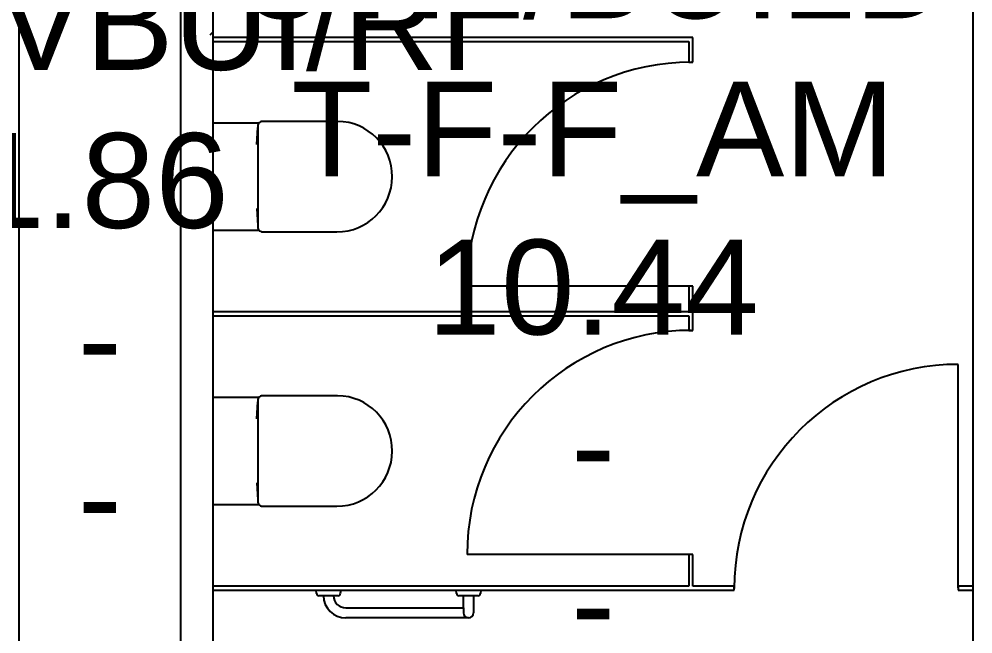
# Model space of a CAD drawing. Extents: x 15525 to 50715, y -3252 to 56414.
# Drawn here: x 32605 to 35670, y 2405 to 4381 of the extents above; entities that cross this region are included whole.
import ezdxf

# ---------------------------------------------------------------- set-up
doc = ezdxf.new("R2010")
doc.units = 0
doc.header["$MEASUREMENT"] = 0
for name, color, linetype in [('A-Door', 252, 'CONTINUOUS'), ('A-Wall__Brick', 7, 'CONTINUOUS'), ('A-Wall__Partition', 252, 'CONTINUOUS'), ('H-Fixtures__Sanitary', 252, 'CONTINUOUS'), ('H-Fixtures__Sink', 252, 'CONTINUOUS'), ('RM$', 7, 'CONTINUOUS'), ('RM$TXT', 4, 'CONTINUOUS')]:
    doc.layers.add(name, color=color, linetype=linetype)
doc.styles.add('Arial', font='arial.ttf')

msp = doc.modelspace()

# ---------------------------------------------------------------- linework, layer by layer
at = {"layer": 'A-Door'}
for p, q in [((34762.8, 3522.4), (34044.7, 3522.4)), ((35623.1, 2553.1), (35623.1, 3271.2)), ((34762.8, 2660.6), (34044.7, 2660.6))]:
    msp.add_line(p, q, dxfattribs=at)
at = {"layer": 'A-Door', "color": 252}
for centre in [(34764.7, 3522.4), (34764.7, 2660.6), (35623.1, 2551.2)]:
    msp.add_arc(centre, 720, 90, 180, dxfattribs=at)
at = {"layer": 'A-Wall__Brick'}
for p, q in [((32605.6, 1637.1), (32605.6, 5912.1)), ((33123.6, 5912.1), (33123.6, 1637.1)), ((33228.6, 1637.1), (33228.6, 5912.1)), ((35670.3, 4591.2), (35670.3, 2545.6)), ((35670.3, 2545.6), (35670.3, 1637.1))]:
    msp.add_line(p, q, dxfattribs=at)
at = {"layer": 'A-Wall__Partition'}
for p, q in [((34770.3, 4322.2), (33228.6, 4322.2)), ((34770.3, 4242.4), (34770.3, 4322.2)), ((33228.6, 4309.2), (34757.3, 4309.2)), ((34757.3, 4309.2), (34757.3, 4242.4)), ((34757.3, 4242.4), (34770.3, 4242.4)), ((34770.3, 3522.4), (34757.3, 3522.4)), ((34757.3, 3522.4), (34757.3, 3440.4)), ((34770.3, 3380.6), (34770.3, 3522.4)), ((34757.3, 3440.4), (33228.6, 3440.4)), ((33228.6, 3427.4), (34757.3, 3427.4)), ((34757.3, 3427.4), (34757.3, 3380.6)), ((34757.3, 3380.6), (34770.3, 3380.6)), ((34770.3, 2660.6), (34757.3, 2660.6)), ((34757.3, 2660.6), (34757.3, 2558.6)), ((34770.3, 2558.6), (34770.3, 2660.6)), ((34757.3, 2558.6), (33228.6, 2558.6)), ((33228.6, 2545.6), (34903.1, 2545.6)), ((34903.1, 2558.6), (34770.3, 2558.6)), ((34903.1, 2545.6), (34903.1, 2558.6)), ((35670.3, 2558.6), (35623.1, 2558.6)), ((35623.1, 2558.6), (35623.1, 2545.6)), ((35623.1, 2545.6), (35670.3, 2545.6))]:
    msp.add_line(p, q, dxfattribs=at)
at = {"layer": 'H-Fixtures__Sanitary'}
for p, q in [((33375.3, 4046.6), (33228.6, 4046.6)), ((33628.6, 4052.3), (33387.1, 4052.3)), ((33368.9, 3977.7), (33372.1, 4032.3)), ((33372.1, 4037.3), (33372.1, 3712.3)), ((33368.9, 3771.9), (33372.1, 3717.3)), ((33228.6, 3703), (33375.3, 3703)), ((33387.1, 3697.3), (33626.5, 3697.3)), ((33375.3, 3164.8), (33228.6, 3164.8)), ((33628.6, 3170.5), (33387.1, 3170.5)), ((33368.9, 3095.9), (33372.1, 3150.5)), ((33372.1, 3155.5), (33372.1, 2830.5)), ((33368.9, 2890.1), (33372.1, 2835.5)), ((33228.6, 2821.3), (33375.3, 2821.3)), ((33387.1, 2815.5), (33626.5, 2815.5)), ((33560.9, 2535.2), (33559.8, 2545.6)), ((33638.4, 2545.6), (33637.3, 2535.2)), ((34010.9, 2535.2), (34009.8, 2545.6)), ((34088.4, 2545.6), (34087.3, 2535.2)), ((33583.1, 2527.6), (33569.4, 2527.6)), ((33615.1, 2527.6), (33583.1, 2527.6)), ((33628.9, 2527.6), (33615.1, 2527.6)), ((34033.1, 2527.6), (34019.4, 2527.6)), ((34033.1, 2488.6), (34033.1, 2527.6)), ((34065.1, 2527.6), (34033.1, 2527.6)), ((34078.9, 2527.6), (34065.1, 2527.6)), ((34065.1, 2527.6), (34065.1, 2472.6)), ((33655.1, 2488.6), (34033.1, 2488.6)), ((34033.1, 2488.6), (34033.1, 2472.6)), ((34033.1, 2488.6), (34033.1, 2472.6)), ((34049.1, 2456.6), (33655.1, 2456.6))]:
    msp.add_line(p, q, dxfattribs=at)
for centre, radius, start, end in [((33387.1, 4037.3), 15, 133.2406, 180), ((33387.1, 4037.3), 15, 90, 141.8647), ((33626.6, 3874.8), 177.5, 269.9664, 89.3477), ((33387.1, 3712.3), 15, 180, 225.156), ((33387.1, 3712.3), 15, 218.1353, 270), ((33387.1, 3155.5), 15, 133.2406, 180), ((33387.1, 3155.5), 15, 90, 141.8647), ((33626.6, 2993), 177.5, 269.9664, 89.3477), ((33387.1, 2830.5), 15, 180, 225.156), ((33387.1, 2830.5), 15, 218.1353, 270), ((33569.4, 2536.1), 8.5, 186, 270), ((33655.1, 2528.6), 72, 180.7958, 270), ((33655.1, 2528.6), 40, 181.4325, 270), ((33628.9, 2536.1), 8.5, 270, 354), ((34019.4, 2536.1), 8.5, 186, 270), ((34078.9, 2536.1), 8.5, 270, 354), ((34049.1, 2472.6), 16, 180, 270), ((34049.1, 2472.6), 16, 180, 270), ((34049.1, 2472.6), 16, 270, 0)]:
    msp.add_arc(centre, radius, start, end, dxfattribs=at)
at = {"layer": 'H-Fixtures__Sink'}
msp.add_line((33218.6, 4329.8), (33228.6, 4339.8), dxfattribs=at)
at = {"layer": 'RM$'}
for points in [[(32605.6, 5912.1), (33123.6, 5912.1), (33123.6, 2322.1), (32605.6, 2322.1)], [(33228.6, 5912.1), (35670.3, 5912.1), (35670.3, 1637.1), (33228.6, 1637.1)]]:
    msp.add_lwpolyline(points, close=True, dxfattribs=at)

# ---------------------------------------------------------------- texts
at = {"layer": 'RM$TXT', "char_height": 304.8, "attachment_point": 8, "style": 'Arial'}
for s, insert in [('351D^M^JSERV/BUILD^M^JSERVBUI/RI^M^J1.86^M^J-^M^J-^M^J', (32864.6, 2693.5)), ('318^M^JUTIL/BUILD^M^JT-F-F_AM^M^J10.44^M^J-^M^J-^M^J', (34449.4, 2351))]:
    msp.add_mtext(s, dxfattribs=dict(at, insert=insert))

doc.saveas('drawing.dxf')
